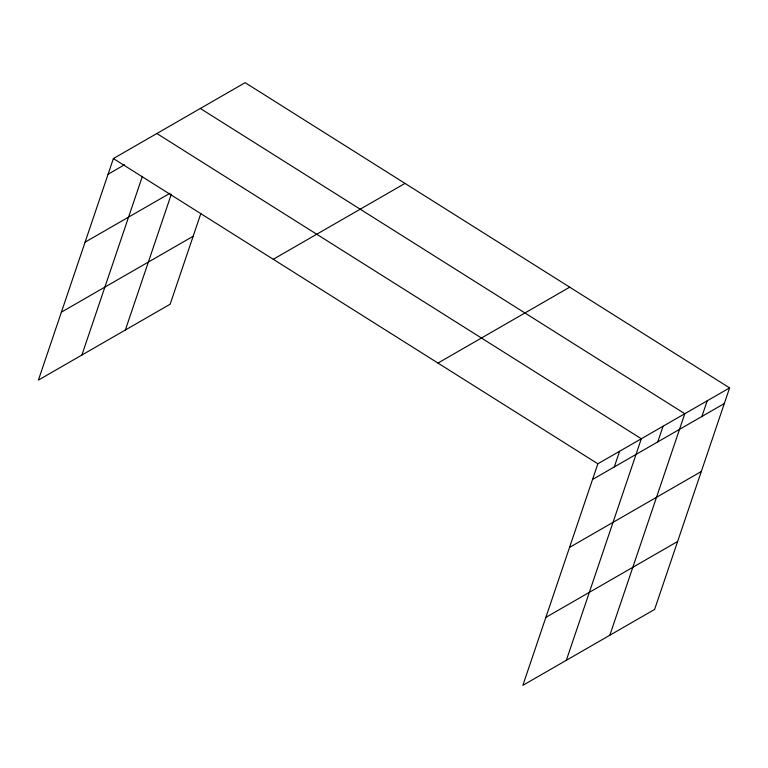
<?xml version="1.0" encoding="UTF-8"?>
<svg xmlns="http://www.w3.org/2000/svg" width="768" height="768" viewBox="0 0 768 768"><rect width="100%" height="100%" fill="white"/><g stroke="black" fill="none" stroke-linecap="round" stroke-linejoin="round"><path stroke-width="1.15" d="M729.6 387.907L597.85 463.795L522.864 685.334L654.614 609.437L729.6 387.907L245.136 82.666L113.386 158.563L38.4 380.093L170.15 304.205L200.794 213.686M81.878 355.046L142.368 176.352M125.357 330.01L171.283 194.333M614.285 466.934L619.584 451.277M566.342 660.288L641.328 438.758L156.864 133.517M657.763 441.898L663.062 426.23M609.821 635.242L684.806 413.712L200.342 108.47M701.904 416.467L707.203 400.81M108.086 174.221L124.646 164.678M85.085 242.16L169.978 193.267M61.392 312.154L193.152 236.266M273.254 259.286L405.014 183.398M437.971 363.072L569.731 287.174M592.541 479.462L724.301 403.565M569.549 547.402L701.299 471.504M545.856 617.395L677.606 541.498M113.386 158.563L597.85 463.795"/></g></svg>
